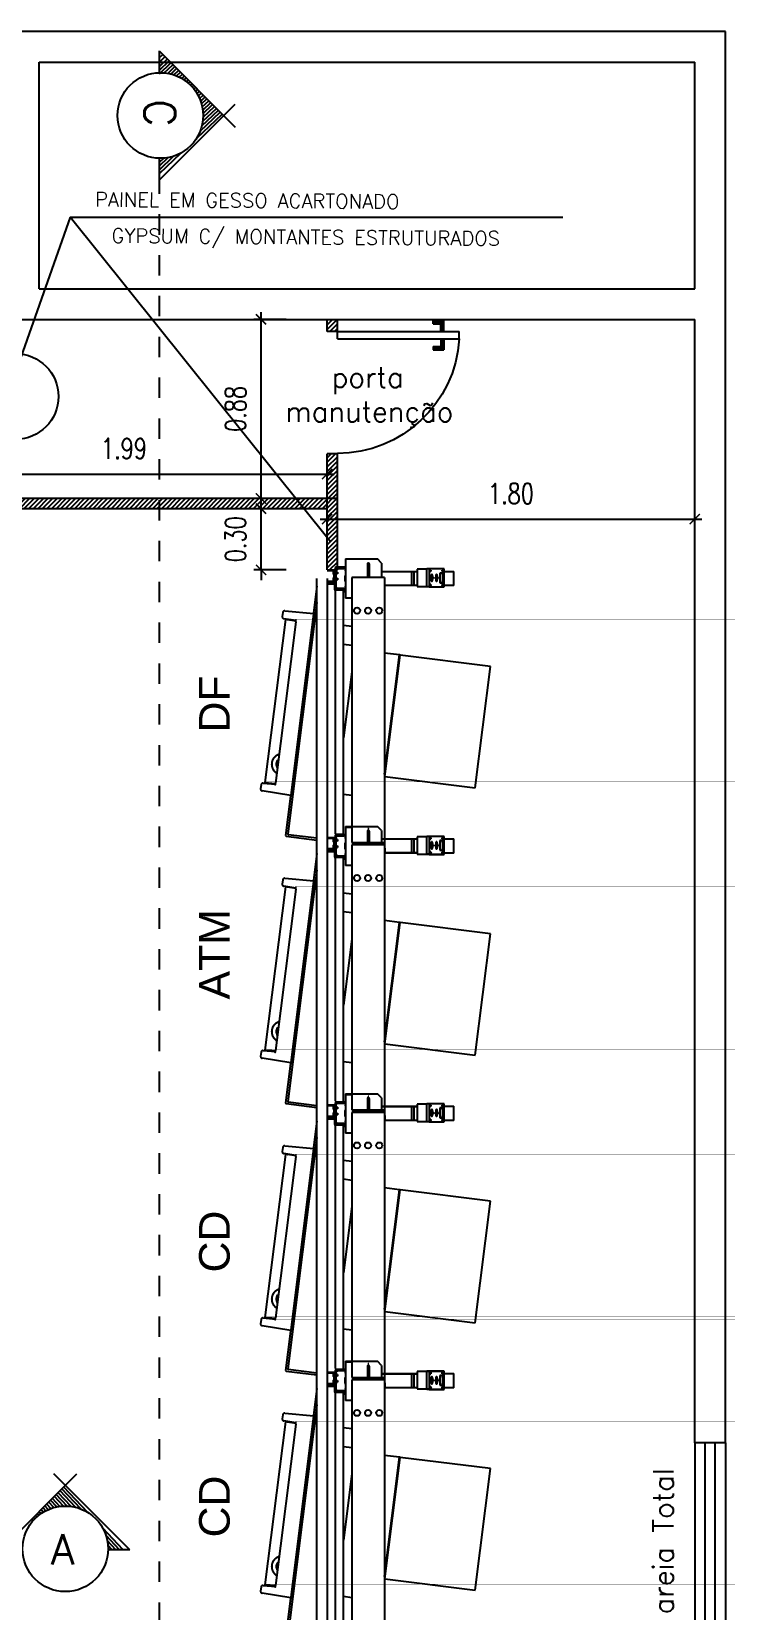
# Model space of a CAD drawing. Extents: x -36.1 to 57, y 1.4 to 46.9.
# Drawn here: x 3.97 to 7.37, y 7.94 to 15.68 of the extents above; entities that cross this region are included whole.
import ezdxf
from ezdxf.enums import TextEntityAlignment as Align

# ---------------------------------------------------------------- set-up
doc = ezdxf.new("R2010")
doc.units = 0
doc.header["$LTSCALE"] = 0.02
doc.header["$PDMODE"] = 2
doc.linetypes.add('DIVIDE', pattern=[1.25, 0.5, -0.25, 0, -0.25, 0, -0.25])
doc.layers.get('0').update_dxf_attribs({"linetype": 'CONTINUOUS'})
doc.layers.get('DEFPOINTS').update_dxf_attribs({"linetype": 'CONTINUOUS'})
for name, color, linetype in [('A-COTAS', 6, 'CONTINUOUS'), ('A-HACHU', 250, 'CONTINUOUS'), ('CARENAGEM', 1, 'CONTINUOUS'), ('CARIMBO-MG', 8, 'CONTINUOUS'), ('COTAS', 6, 'CONTINUOUS'), ('DIVBIOMBO', 3, 'CONTINUOUS'), ('DIVISORIA', 5, 'CONTINUOUS'), ('ESQUADRIAS', 1, 'CONTINUOUS'), ('ESQUADRIAS-F', 6, 'CONTINUOUS'), ('ESQUADRIAS-G', 1, 'CONTINUOUS'), ('PAREDES', 7, 'CONTINUOUS'), ('PISO', 6, 'CONTINUOUS'), ('T2', 1, 'CONTINUOUS'), ('VERME', 1, 'CONTINUOUS')]:
    doc.layers.add(name, color=color, linetype=linetype)
doc.styles.add('COTAS', font='romans.shx', dxfattribs={"width": 0.75})
doc.styles.add('PAVIM', font='swiss.ttf')
doc.styles.add('ROMANS', font='simplex.shx')
doc.dimstyles.new('COTAS_50', dxfattribs={"dimscale": 50, "dimtxt": 0.002, "dimasz": 0.001, "dimexe": 0.0007, "dimexo": 0.004, "dimgap": 0.0015, "dimtad": 1, "dimzin": 0, "dimdsep": 46, "dimtxsty": 'COTAS', "dimblk1": 'ARCHTICK', "dimblk2": 'ARCHTICK', "dimsah": 1, "dimcen": 0.003, "dimdle": 0.0007, "dimaunit": 1, "dimadec": 0, "dimazin": 0, "dimtfac": 1, "dimtdec": 0, "dimtix": 1, "dimtmove": 0, "dimatfit": 3, "dimldrblk": 'ARCHTICK', "dimfxl": 1, "dimtolj": 1, "dimtzin": 0, "dimarcsym": 0})

# ---------------------------------------------------------------- blocks, each defined once
blk = doc.blocks.new('A$C3C972CB8')
at = {"layer": 'CARENAGEM'}
for p, q in [((0.526, 1.1254), (0.4705, 0.6829)), ((1.1213, 1.0507), (0.526, 1.1254)), ((1.0658, 0.6082), (1.1213, 1.0507)), ((0.0606, 0.898), (0.0606, 0.9469)), ((0.1306, 0.9469), (0.0606, 0.9469)), ((0.1306, 0.9469), (0.1306, 0.898)), ((1.3707, 0.898), (1.3707, 0.9469)), ((1.4407, 0.9469), (1.3707, 0.9469)), ((1.4407, 0.9469), (1.4407, 0.898)), ((0.1367, 0.898), (0.0487, 0.898)), ((0.0487, 0.898), (0.0487, 0.8251)), ((0.0552, 0.8927), (0.0552, 0.8894)), ((0.0602, 0.8894), (0.0602, 0.8927)), ((0.0692, 0.8922), (0.0692, 0.8773)), ((0.1162, 0.8922), (0.0692, 0.8922)), ((0.0692, 0.8913), (0.1162, 0.8913)), ((0.0692, 0.8773), (0.1162, 0.8773)), ((0.1162, 0.8773), (0.1162, 0.8922)), ((0.1252, 0.8927), (0.1252, 0.8894)), ((0.1302, 0.8894), (0.1302, 0.8927)), ((0.1367, 0.8251), (0.1367, 0.898)), ((1.4476, 0.898), (1.3596, 0.898)), ((1.3596, 0.898), (1.3596, 0.8251)), ((1.3661, 0.8927), (1.3661, 0.8894)), ((1.3711, 0.8894), (1.3711, 0.8927)), ((1.3801, 0.8922), (1.3801, 0.8773)), ((1.4271, 0.8922), (1.3801, 0.8922)), ((1.3801, 0.8913), (1.4271, 0.8913)), ((1.3801, 0.8773), (1.4271, 0.8773)), ((1.4271, 0.8773), (1.4271, 0.8922)), ((1.4361, 0.8927), (1.4361, 0.8894)), ((1.4411, 0.8894), (1.4411, 0.8927)), ((1.4476, 0.8251), (1.4476, 0.898)), ((0.0487, 0.8251), (0.0487, 0.8134)), ((0.0487, 0.8251), (0.1367, 0.8251)), ((0.1367, 0.8134), (0.0487, 0.8134)), ((0.0506, 0.8134), (0.0506, 0.7663)), ((0.0552, 0.8338), (0.0552, 0.8304)), ((0.0602, 0.8304), (0.0602, 0.8338)), ((0.1084, 0.8391), (0.0769, 0.8391)), ((0.1252, 0.8338), (0.1252, 0.8304)), ((0.1302, 0.8304), (0.1302, 0.8338)), ((0.1356, 0.7663), (0.1356, 0.8134)), ((0.1367, 0.8251), (0.1367, 0.8134)), ((1.3596, 0.8251), (1.3596, 0.8134)), ((1.3596, 0.8251), (1.4476, 0.8251)), ((1.3966, 0.8134), (1.3596, 0.8134)), ((1.3607, 0.8134), (1.3607, 0.7663)), ((1.3661, 0.8338), (1.3661, 0.8304)), ((1.3711, 0.8304), (1.3711, 0.8338)), ((1.4193, 0.8392), (1.3878, 0.8392)), ((1.4361, 0.8338), (1.4361, 0.8304)), ((1.4411, 0.8304), (1.4411, 0.8338)), ((1.4457, 0.7663), (1.4457, 0.8134)), ((1.4476, 0.8251), (1.4476, 0.8134)), ((0.0506, 0.7663), (0.1356, 0.7663)), ((0.0606, 0.5916), (0.0606, 0.7663)), ((0.0628, 0.7663), (0.0628, 0.5916)), ((0.0628, 0.7509), (0.1283, 0.7509)), ((0.1283, 0.74), (0.0628, 0.74)), ((0.1283, 0.6066), (0.1283, 0.7663)), ((0.1306, 0.7663), (0.1306, 0.6066)), ((1.3607, 0.7663), (1.4457, 0.7663)), ((1.3707, 0.6066), (1.3707, 0.7663)), ((1.3729, 0.7663), (1.3729, 0.6066)), ((1.3729, 0.7509), (1.4384, 0.7509)), ((1.4384, 0.74), (1.3729, 0.74)), ((1.4384, 0.6086), (1.4384, 0.7663)), ((1.4407, 0.7663), (1.4407, 0.6086)), ((0.4701, 0.6799), (0.4609, 0.6066)), ((0.4705, 0.6829), (0.4701, 0.6799)), ((1.0546, 0.6066), (0.4701, 0.6799)), ((1.0658, 0.6082), (0.4705, 0.6829)), ((0.02, 0.5916), (0, 0.5716)), ((0, 0.4159), (0, 0.5716)), ((0.02, 0.5916), (0.0899, 0.5916)), ((0.0899, 0.6066), (1.389, 0.6066)), ((0.0899, 0.6066), (0.0899, 0.4466)), ((0.0908, 0.6057), (0.0908, 0.4475)), ((1.0656, 0.6066), (1.0658, 0.6082)), ((1.389, 0.6066), (1.4407, 0.6086)), ((1.389, 0.4475), (1.389, 0.6066)), ((0.0899, 0.5327), (0.025, 0.5327)), ((0.025, 0.5227), (0.0899, 0.5227)), ((0.0606, 0.5227), (0.0606, 0.5327)), ((0.0628, 0.5327), (0.0628, 0.5227)), ((0, 0.4159), (0.192, 0.4159)), ((0.0406, 0.4159), (0.0451, 0.4159)), ((0.0406, 0.4159), (0.0406, 0.4159)), ((0.0406, 0.4114), (0.0406, 0.3704)), ((0.0428, 0.3704), (0.0428, 0.4114)), ((0.0458, 0.4081), (0.0436, 0.4081)), ((0.0436, 0.4081), (0.0436, 0.3726)), ((0.0586, 0.4159), (0.0451, 0.4159)), ((0.0451, 0.4136), (0.0586, 0.4136)), ((0.0458, 0.3726), (0.0458, 0.4081)), ((0.0463, 0.4136), (0.0463, 0.3764)), ((0.0586, 0.4136), (0.0586, 0.4159)), ((0.0586, 0.4159), (0.1326, 0.4159)), ((0.0831, 0.4124), (0.1081, 0.4124)), ((0.0908, 0.4475), (1.389, 0.4475)), ((0.1326, 0.4159), (0.1326, 0.4136)), ((0.1461, 0.4159), (0.1326, 0.4159)), ((0.1326, 0.4136), (0.1461, 0.4136)), ((0.1448, 0.3764), (0.1448, 0.4136)), ((0.1476, 0.4081), (0.1453, 0.4081)), ((0.1453, 0.4081), (0.1453, 0.3726)), ((0.1461, 0.4159), (0.1506, 0.4159)), ((0.1476, 0.3726), (0.1476, 0.4081)), ((0.1483, 0.4114), (0.1483, 0.3704)), ((0.1506, 0.4159), (0.1506, 0.4159)), ((0.1506, 0.3704), (0.1506, 0.4114)), ((0.1566, 0.4114), (0.1506, 0.4114)), ((0.1556, 0.4059), (0.1511, 0.4059)), ((0.1511, 0.3704), (0.1511, 0.4059)), ((1.3457, 0.4059), (0.1556, 0.4059)), ((0.1566, 0.4114), (0.1606, 0.4114)), ((0.1606, 0.4114), (0.1606, 0.4059)), ((0.192, 0.4466), (0.192, 0.4159)), ((0.3247, 0.4059), (0.3298, 0.4466)), ((0.4237, 0.4466), (0.4186, 0.4059)), ((0.552, 0.4466), (0.8764, 0.4059)), ((1.1513, 0.4059), (1.1564, 0.4466)), ((1.3132, 0.4159), (1.3132, 0.4466)), ((1.3132, 0.4159), (1.3552, 0.4159)), ((1.3502, 0.4059), (1.3457, 0.4059)), ((1.3502, 0.4059), (1.3502, 0.3704)), ((1.3507, 0.4114), (1.3507, 0.3704)), ((1.3529, 0.3704), (1.3529, 0.4114)), ((1.3559, 0.4081), (1.3537, 0.4081)), ((1.3537, 0.4081), (1.3537, 0.3726)), ((1.3687, 0.4159), (1.3552, 0.4159)), ((1.3552, 0.4136), (1.3687, 0.4136)), ((1.3559, 0.3726), (1.3559, 0.4081)), ((1.3564, 0.4136), (1.3564, 0.3764)), ((1.3687, 0.4136), (1.3687, 0.4159)), ((0.1461, 0.3681), (0.0451, 0.3681)), ((0.0451, 0.3659), (0.1461, 0.3659)), ((0.0463, 0.3764), (0.0523, 0.3704)), ((0.0646, 0.3704), (0.0481, 0.3704)), ((0.0536, 0.3259), (0.0536, 0.3659)), ((0.1086, 0.3609), (0.0586, 0.3609)), ((0.0586, 0.3609), (0.0586, 0.3259)), ((0.0606, 0.3609), (0.0606, 0.3589)), ((0.0766, 0.3589), (0.0606, 0.3589)), ((0.0726, 0.3759), (0.0646, 0.3759)), ((0.0646, 0.3759), (0.0726, 0.3759)), ((0.0646, 0.3759), (0.0646, 0.3681)), ((0.0646, 0.3759), (0.0646, 0.3759)), ((0.0726, 0.3759), (0.0726, 0.3681)), ((0.0726, 0.3759), (0.0726, 0.3759)), ((0.0946, 0.3704), (0.0726, 0.3704)), ((0.0766, 0.3609), (0.0766, 0.3589)), ((0.0906, 0.3589), (0.0906, 0.3609)), ((0.0906, 0.3589), (0.1066, 0.3589)), ((0.1026, 0.3759), (0.0946, 0.3759)), ((0.0946, 0.3759), (0.1026, 0.3759)), ((0.0946, 0.3759), (0.0946, 0.3759)), ((0.0946, 0.3681), (0.0946, 0.3759)), ((0.0956, 0.3259), (1.4057, 0.3259)), ((0.1026, 0.3759), (0.1026, 0.3759)), ((0.1026, 0.3681), (0.1026, 0.3759)), ((0.1431, 0.3704), (0.1026, 0.3704)), ((0.1066, 0.3589), (0.1066, 0.3609)), ((0.1086, 0.3259), (0.1086, 0.3609)), ((0.1136, 0.3659), (0.1136, 0.3259)), ((0.1192, 0.3634), (0.1177, 0.3634)), ((0.1177, 0.3634), (0.1177, 0.3259)), ((0.1506, 0.3634), (0.1192, 0.3634)), ((0.1192, 0.3259), (0.1192, 0.3634)), ((0.1224, 0.3629), (0.1551, 0.3629)), ((0.1224, 0.3259), (0.1224, 0.3629)), ((0.1388, 0.3704), (0.1448, 0.3764)), ((0.1506, 0.3629), (0.1506, 0.3704)), ((0.1551, 0.3659), (1.3462, 0.3659)), ((0.1551, 0.3659), (0.1551, 0.3641)), ((0.1551, 0.3629), (0.1551, 0.3641)), ((1.4057, 0.2759), (0.0956, 0.2759)), ((0.1331, 0.2759), (0.2632, 0.2596)), ((0.2135, 0.2759), (1.3471, 0.1337)), ((0.2543, 0.1181), (0.267, 0.26)), ((0.2674, 0.2691), (0.2665, 0.2622)), ((0.2665, 0.2622), (0.2674, 0.2691)), ((0.2691, 0.2588), (1.1562, 0.1476)), ((1.3491, 0.1352), (1.3668, 0.2759)), ((1.358, 0.1253), (1.3768, 0.2759)), ((0.302, 0.1729), (0.2924, 0.1133)), ((0.3044, 0.1728), (0.2962, 0.1218)), ((0.3073, 0.1725), (1.0978, 0.0733)), ((1.1595, 0.1502), (1.1604, 0.1571)), ((1.1604, 0.1571), (1.1595, 0.1502)), ((0.2621, 0.1083), (0.2824, 0.1058)), ((0.2967, 0.1212), (1.0955, 0.021)), ((1.1585, 0.1482), (1.1358, 0.0075)), ((1.1621, 0.1468), (1.3546, 0.1227)), ((1.1007, 0.0729), (1.096, 0.0215)), ((1.0976, 0.0123), (1.1031, 0.0724)), ((1.1055, 0.0025), (1.1258, 0))]:
    blk.add_line(p, q, dxfattribs=at)
for centre in [(0.2529, 0.5806), (0.2529, 0.5266), (0.2529, 0.4726)]:
    blk.add_circle(centre, 0.015, dxfattribs=at)
for centre, radius, start, end in [((0.025, 0.5277), 0.005, 90, 270), ((1.3159, 0.5295), 0.0055, 315.57739, 0), ((0.0451, 0.4114), 0.0045, 90, 180), ((0.0451, 0.4114), 0.00225, 90, 180), ((0.0831, 0.4174), 0.005, 197.4576, 270), ((0.1081, 0.4174), 0.005, 270, 342.5424), ((0.1461, 0.4114), 0.0045, 0, 90), ((0.1461, 0.4114), 0.00225, 0, 90), ((1.3552, 0.4114), 0.0045, 90, 180), ((1.3552, 0.4114), 0.00225, 90, 180), ((0.0451, 0.3704), 0.0045, 180, 270), ((0.0451, 0.3704), 0.00225, 180, 270), ((0.0481, 0.3726), 0.0045, 180, 270), ((0.0481, 0.3726), 0.00225, 180, 270), ((0.0686, 0.3649), 0.01, 216.8699, 323.1301), ((0.0986, 0.3649), 0.01, 216.8699, 323.1301), ((0.1431, 0.3726), 0.0045, 270, 360), ((0.1431, 0.3726), 0.00225, 270, 360), ((0.1461, 0.3704), 0.00225, 270, 0), ((0.1461, 0.3704), 0.0045, 270, 0), ((0.1556, 0.3704), 0.0045, 180, 270), ((0.2635, 0.2625), 0.003, 262.85046, 352.85046), ((0.2695, 0.2618), 0.003, 172.85046, 262.85046), ((1.1565, 0.1505), 0.003, 262.85046, 352.85046), ((1.1625, 0.1498), 0.003, 172.85046, 262.85046), ((1.3473, 0.1355), 0.0018, 262.85046, 352.85046), ((1.355, 0.1256), 0.003, 262.85046, 352.85046)]:
    blk.add_arc(centre, radius, start, end, dxfattribs=at)
at = {"layer": 'CARENAGEM', "extrusion": (7.88861e-31, -1.97383e-45, -1)}
for centre, major_axis in [((0.0577, 0.8927), (0.0025, 0)), ((0.0577, 0.8919), (0.0025, 0)), ((0.0577, 0.8894), (-0.0025, 0)), ((0.1277, 0.8927), (0.0025, 0)), ((0.1277, 0.8919), (0.0025, 0)), ((0.1277, 0.8894), (-0.0025, 0)), ((0.0577, 0.8338), (0.0025, 0)), ((0.0577, 0.8329), (0.0025, 0)), ((0.0577, 0.8304), (-0.0025, 0)), ((0.1277, 0.8338), (0.0025, 0)), ((0.1277, 0.8329), (0.0025, 0)), ((0.1277, 0.8304), (-0.0025, 0))]:
    blk.add_ellipse(centre, major_axis=major_axis, ratio=0.224951, start_param=3.141593, end_param=6.283185, dxfattribs=at)
at = {"layer": 'CARENAGEM', "extrusion": (1.18329e-30, -5.69381e-44, -1)}
for centre in [(0.0581, 0.8902), (0.1281, 0.8902), (1.3682, 0.8902), (1.4382, 0.8902), (0.0581, 0.8312), (0.1281, 0.8312), (1.3682, 0.8313), (1.4382, 0.8313)]:
    blk.add_ellipse(centre, major_axis=(0.00165, 0), ratio=0.224951, start_param=3.141593, end_param=9.424778, dxfattribs=at)
at = {"layer": 'CARENAGEM', "extrusion": (1.18329e-30, -5.69217e-44, -1)}
for centre, start_param, end_param in [((0.0736, 0.8672), 4.352704, 5.304046), ((0.0736, 0.8672), 0.229969, 0.820844), ((0.1126, 0.8672), 2.334587, 2.90467), ((0.1126, 0.8672), 4.120732, 5.004509), ((1.3837, 0.8672), 4.420269, 5.304046), ((1.3837, 0.8672), 0.236922, 0.807005), ((1.4227, 0.8672), 2.320749, 2.911624), ((1.4227, 0.8672), 4.120732, 5.072074)]:
    blk.add_ellipse(centre, major_axis=(0.0125, 0), ratio=0.97437, start_param=start_param, end_param=end_param, dxfattribs=at)
at = {"layer": 'CARENAGEM', "extrusion": (3.9443e-31, -9.86913e-46, -1)}
for centre, start_param, end_param in [((0.0927, 0.8616), 3.141593, 9.424778), ((0.0927, 0.8607), 3.250092, 4.712389), ((0.0927, 0.8607), 4.712389, 6.174686), ((0.0927, 0.8381), 3.141593, 9.424778), ((0.0927, 0.8372), 3.250092, 4.712389), ((0.0927, 0.8372), 4.712389, 6.174686)]:
    blk.add_ellipse(centre, major_axis=(0.018, 0), ratio=0.224951, start_param=start_param, end_param=end_param, dxfattribs=at)
at = {"layer": 'CARENAGEM', "extrusion": (1.18329e-30, -2.96074e-45, -1)}
for centre in [(0.0927, 0.894), (0.0927, 0.8755), (0.0927, 0.8684), (0.0927, 0.8548), (0.0927, 0.8449), (0.0927, 0.8312)]:
    blk.add_ellipse(centre, major_axis=(0.002, 0), ratio=0.224951, start_param=3.141593, end_param=9.424778, dxfattribs=at)
at = {"layer": 'CARENAGEM', "extrusion": (7.88861e-31, -2.01762e-45, -1)}
for centre, major_axis in [((1.3686, 0.8927), (0.0025, 0)), ((1.3686, 0.8919), (0.0025, 0)), ((1.3686, 0.8894), (-0.0025, 0)), ((1.4386, 0.8927), (0.0025, 0)), ((1.4386, 0.8919), (0.0025, 0)), ((1.4386, 0.8894), (-0.0025, 0)), ((1.3686, 0.8338), (0.0025, 0)), ((1.3686, 0.8329), (0.0025, 0)), ((1.3686, 0.8304), (-0.0025, 0)), ((1.4386, 0.8338), (0.0025, 0)), ((1.4386, 0.8329), (0.0025, 0)), ((1.4386, 0.8304), (-0.0025, 0))]:
    blk.add_ellipse(centre, major_axis=major_axis, ratio=0.224951, start_param=3.141593, end_param=6.283185, dxfattribs=at)
at = {"layer": 'CARENAGEM', "extrusion": (7.88861e-31, -2.00667e-45, -1)}
for centre, start_param, end_param in [((1.4036, 0.8616), 3.141593, 9.424778), ((1.4036, 0.8607), 3.250092, 4.712389), ((1.4036, 0.8607), 4.712389, 6.174686), ((1.4036, 0.8381), 3.141593, 9.424778), ((1.4036, 0.8372), 3.250092, 4.712389), ((1.4036, 0.8372), 4.712389, 6.174686)]:
    blk.add_ellipse(centre, major_axis=(0.018, 0), ratio=0.224951, start_param=start_param, end_param=end_param, dxfattribs=at)
at = {"layer": 'CARENAGEM', "extrusion": (1.18329e-30, -3.01e-45, -1)}
for centre in [(1.4036, 0.894), (1.4036, 0.8755), (1.4036, 0.8684), (1.4036, 0.8548), (1.4036, 0.8449), (1.4036, 0.8313)]:
    blk.add_ellipse(centre, major_axis=(0.002, 0), ratio=0.224951, start_param=3.141593, end_param=9.424778, dxfattribs=at)
at = {"layer": 'CARENAGEM'}
for centre, start_param, end_param in [((1.0056, 0.1042), 0.752586, 2.389007), ((1.0058, 0.1062), 0.860792, 2.280801)]:
    blk.add_ellipse(centre, major_axis=(-0.0278, 0.0035), ratio=0.999391, start_param=start_param, end_param=end_param, dxfattribs=at)
for points, degree, knots in [([(0.3073, 0.1725), (0.3071, 0.1725), (0.3069, 0.1725), (0.3067, 0.1726), (0.3065, 0.1726), (0.3063, 0.1726), (0.3061, 0.1726), (0.3059, 0.1726), (0.3057, 0.1727), (0.3054, 0.1727), (0.3052, 0.1727), (0.305, 0.1727), (0.3048, 0.1727), (0.3046, 0.1728), (0.3044, 0.1728), (0.3042, 0.1728), (0.304, 0.1728), (0.3038, 0.1728), (0.3036, 0.1728), (0.3034, 0.1728), (0.3032, 0.1729), (0.303, 0.1729), (0.3028, 0.1729), (0.3026, 0.1729), (0.3024, 0.1729), (0.3022, 0.1729), (0.302, 0.1729), (0.3018, 0.1729), (0.3017, 0.1729), (0.3015, 0.1729), (0.3013, 0.1729), (0.3011, 0.1729), (0.301, 0.1729), (0.3008, 0.1729), (0.3006, 0.1729), (0.3005, 0.1729), (0.3003, 0.1729), (0.3002, 0.1729), (0.3, 0.1729), (0.2999, 0.1729), (0.2997, 0.1729), (0.2996, 0.1729), (0.2995, 0.1729), (0.2993, 0.1729), (0.2992, 0.1729), (0.2991, 0.1728), (0.299, 0.1728), (0.2989, 0.1728), (0.2988, 0.1728), (0.2987, 0.1728), (0.2986, 0.1728), (0.2985, 0.1728), (0.2984, 0.1728), (0.2984, 0.1728), (0.2983, 0.1728), (0.2982, 0.1728), (0.2982, 0.1727), (0.2981, 0.1727), (0.2981, 0.1727), (0.2981, 0.1727), (0.298, 0.1727), (0.298, 0.1727), (0.298, 0.1727), (0.298, 0.1727), (0.298, 0.1727), (0.298, 0.1727)], 1, [0, 0, 0.200219, 0.400438, 0.600656, 0.800875, 1.001094, 1.217587, 1.434081, 1.650574, 1.867067, 2.08356, 2.300054, 2.516547, 2.73304, 2.949533, 3.166027, 3.38252, 3.599013, 3.815506, 4.032, 4.243984, 4.455968, 4.667952, 4.879936, 5.091921, 5.303905, 5.515889, 5.727873, 5.939857, 6.151842, 6.363826, 6.57581, 6.787794, 6.999778, 7.211763, 7.423747, 7.634351, 7.844955, 8.05556, 8.266164, 8.476768, 8.687372, 8.897977, 9.108581, 9.319185, 9.52979, 9.740394, 9.950998, 10.161602, 10.372207, 10.582811, 10.763907, 10.945002, 11.126098, 11.307193, 11.488289, 11.669385, 11.85048, 12.015872, 12.181264, 12.346656, 12.512048, 12.677439, 12.842831, 12.982571, 13.034543, 13.034543]), ([(0.2543, 0.1181), (0.2543, 0.1181), (0.2543, 0.1181), (0.2542, 0.117), (0.2543, 0.1159), (0.2549, 0.1137), (0.2554, 0.1126), (0.2569, 0.1108), (0.2578, 0.11), (0.2598, 0.1089), (0.2609, 0.1085), (0.2621, 0.1083)], 3, [-0.027135, -0.027135, -0.027135, -0.027135, 0, 0, 3.29064, 3.29064, 6.80644, 6.80644, 10.322241, 10.322241, 13.838041, 13.838041, 13.838041, 13.838041]), ([(0.2824, 0.1058), (0.2836, 0.1056), (0.2847, 0.1057), (0.287, 0.1063), (0.2881, 0.1069), (0.2899, 0.1083), (0.2907, 0.1092), (0.2918, 0.1111), (0.2922, 0.1122), (0.2924, 0.1133), (0.2924, 0.1133), (0.2924, 0.1133)], 3, [0, 0, 0, 0, 3.5158, 3.5158, 7.031601, 7.031601, 10.547401, 10.547401, 13.819644, 13.819644, 13.865025, 13.865025, 13.865025, 13.865025]), ([(0.2977, 0.1309), (0.2975, 0.1309), (0.2973, 0.1309), (0.297, 0.1309), (0.2968, 0.1309), (0.2966, 0.1309), (0.2964, 0.131), (0.2962, 0.131), (0.2959, 0.131), (0.2957, 0.131), (0.2955, 0.131), (0.2953, 0.1311), (0.2953, 0.1311)], 1, [2.902778, 2.902778, 3.094495, 3.327121, 3.559747, 3.792373, 4.024998, 4.26496, 4.504921, 4.744882, 4.984843, 5.224804, 5.464765, 5.490344, 5.490344]), ([(0.2967, 0.1212), (0.2966, 0.1212), (0.2966, 0.1213), (0.2965, 0.1213), (0.2965, 0.1213), (0.2965, 0.1213), (0.2964, 0.1213), (0.2964, 0.1214), (0.2964, 0.1214), (0.2963, 0.1214), (0.2963, 0.1214), (0.2963, 0.1215), (0.2963, 0.1215), (0.2962, 0.1215), (0.2962, 0.1216), (0.2962, 0.1216), (0.2962, 0.1217), (0.2962, 0.1217), (0.2962, 0.1217), (0.2962, 0.1217), (0.2962, 0.1218), (0.2962, 0.1218), (0.2962, 0.1218), (0.2962, 0.1218), (0.2962, 0.1218), (0.2962, 0.1218), (0.2962, 0.1218), (0.2962, 0.1218)], 1, [0, 0, 0.0419879, 0.0839759, 0.1259638, 0.1668939, 0.2078241, 0.2487542, 0.2896843, 0.3303095, 0.3709346, 0.4115598, 0.4521849, 0.4928044, 0.5334239, 0.5740434, 0.614663, 0.6540309, 0.6933989, 0.7210082, 0.734611, 0.7482139, 0.7608778, 0.7735418, 0.7905417, 0.8075415, 0.8245414, 0.8466684, 0.8687953, 0.8687953]), ([(0.9574, 0.0909), (0.9575, 0.0905), (0.9577, 0.0898), (0.9579, 0.089), (0.9582, 0.0883), (0.9584, 0.0875), (0.9587, 0.0867), (0.959, 0.086), (0.9593, 0.0853), (0.9596, 0.0845), (0.9599, 0.0838), (0.9602, 0.0831), (0.9606, 0.0823), (0.9609, 0.0816), (0.9613, 0.0809), (0.9617, 0.0802), (0.9621, 0.0795), (0.9625, 0.0788), (0.9629, 0.0781), (0.9633, 0.0774), (0.9637, 0.0768), (0.9642, 0.0761), (0.9646, 0.0754), (0.9651, 0.0748), (0.9656, 0.0742), (0.9661, 0.0735), (0.9666, 0.0729), (0.9671, 0.0723), (0.9676, 0.0717), (0.9681, 0.0711), (0.9686, 0.0705), (0.9692, 0.0699), (0.9697, 0.0693), (0.9703, 0.0687), (0.9709, 0.0682), (0.9714, 0.0676), (0.972, 0.0671), (0.9726, 0.0665), (0.9732, 0.066), (0.9738, 0.0655), (0.9745, 0.065), (0.9751, 0.0645), (0.9757, 0.064), (0.9764, 0.0636), (0.977, 0.0631), (0.9777, 0.0626), (0.9784, 0.0622), (0.979, 0.0618), (0.9797, 0.0614), (0.9804, 0.0609), (0.9811, 0.0605), (0.9818, 0.0602), (0.9825, 0.0598), (0.9832, 0.0594), (0.9839, 0.0591), (0.9847, 0.0587), (0.9854, 0.0584), (0.9861, 0.0581), (0.9869, 0.0578), (0.9876, 0.0575), (0.9884, 0.0572), (0.9891, 0.0569), (0.9899, 0.0567), (0.9906, 0.0564), (0.9914, 0.0562), (0.9922, 0.056), (0.9929, 0.0558), (0.9937, 0.0556), (0.9945, 0.0554), (0.9953, 0.0552), (0.9961, 0.0551), (0.9968, 0.0549), (0.9976, 0.0548), (0.9984, 0.0547), (0.9992, 0.0546), (1, 0.0545), (1.0008, 0.0544), (1.0016, 0.0543), (1.0024, 0.0542), (1.0032, 0.0542), (1.004, 0.0542), (1.0048, 0.0542), (1.0056, 0.0541), (1.0064, 0.0542), (1.0072, 0.0542), (1.008, 0.0542), (1.0088, 0.0543), (1.0096, 0.0543), (1.0104, 0.0544), (1.0112, 0.0545), (1.012, 0.0546), (1.0128, 0.0547), (1.0136, 0.0548), (1.0144, 0.0549), (1.0151, 0.0551), (1.0159, 0.0552), (1.0167, 0.0554), (1.0175, 0.0556), (1.0183, 0.0558), (1.019, 0.056), (1.0198, 0.0562), (1.0206, 0.0564), (1.0213, 0.0567), (1.0221, 0.0569), (1.0228, 0.0572), (1.0236, 0.0575), (1.0243, 0.0578), (1.0251, 0.0581), (1.0258, 0.0584), (1.0265, 0.0587), (1.0273, 0.0591), (1.028, 0.0594), (1.0287, 0.0598), (1.0294, 0.0602), (1.0301, 0.0606), (1.0308, 0.061), (1.0315, 0.0614), (1.0322, 0.0618), (1.0328, 0.0622), (1.0335, 0.0627), (1.0342, 0.0631), (1.0348, 0.0636), (1.0355, 0.064), (1.0361, 0.0645), (1.0367, 0.065), (1.0373, 0.0655), (1.038, 0.066), (1.0386, 0.0666), (1.0392, 0.0671), (1.0398, 0.0676), (1.0403, 0.0682), (1.0409, 0.0687), (1.0415, 0.0693), (1.042, 0.0699), (1.0426, 0.0705), (1.0431, 0.0711), (1.0436, 0.0717), (1.0441, 0.0723), (1.0446, 0.0729), (1.0451, 0.0735), (1.0456, 0.0742), (1.0461, 0.0748), (1.0466, 0.0755), (1.047, 0.0761), (1.0474, 0.0768), (1.0479, 0.0775), (1.0483, 0.0782), (1.0487, 0.0788), (1.0491, 0.0794)], 1, [3.527144, 3.527144, 3.535478, 3.551478, 3.567478, 3.583478, 3.599477, 3.615477, 3.631477, 3.647476, 3.663476, 3.679476, 3.695475, 3.711475, 3.727475, 3.743474, 3.759474, 3.775474, 3.791474, 3.807474, 3.823473, 3.839473, 3.855473, 3.871473, 3.887473, 3.903473, 3.919473, 3.935473, 3.951473, 3.967472, 3.983472, 3.999472, 4.015472, 4.031472, 4.047472, 4.063472, 4.079472, 4.095472, 4.111472, 4.127472, 4.143472, 4.159472, 4.175472, 4.191472, 4.207473, 4.223473, 4.239473, 4.255473, 4.271473, 4.287473, 4.303473, 4.319473, 4.335474, 4.351474, 4.367474, 4.383474, 4.399474, 4.415474, 4.431475, 4.447475, 4.463475, 4.479476, 4.495476, 4.511476, 4.527476, 4.543477, 4.559477, 4.575477, 4.591478, 4.607478, 4.623478, 4.639479, 4.655479, 4.671479, 4.68748, 4.70348, 4.71948, 4.735481, 4.751481, 4.767481, 4.783482, 4.799482, 4.815483, 4.831483, 4.847483, 4.863484, 4.879484, 4.895485, 4.911485, 4.927485, 4.943486, 4.959486, 4.975486, 4.991487, 5.007487, 5.023488, 5.039488, 5.055488, 5.071489, 5.087489, 5.103489, 5.11949, 5.13549, 5.15149, 5.16749, 5.183491, 5.199491, 5.215491, 5.231492, 5.247492, 5.263492, 5.279493, 5.295493, 5.311493, 5.327493, 5.343494, 5.359494, 5.375494, 5.391494, 5.407494, 5.423495, 5.439495, 5.455495, 5.471495, 5.487495, 5.503495, 5.519495, 5.535495, 5.551495, 5.567495, 5.583495, 5.599496, 5.615496, 5.631496, 5.647496, 5.663496, 5.679496, 5.695496, 5.711496, 5.727496, 5.743496, 5.759495, 5.775495, 5.791495, 5.807495, 5.823495, 5.839495, 5.855495, 5.871494, 5.885424, 5.885424]), ([(1.096, 0.0215), (1.096, 0.0215), (1.096, 0.0214), (1.096, 0.0214), (1.096, 0.0214), (1.096, 0.0214), (1.096, 0.0214), (1.096, 0.0214), (1.096, 0.0214), (1.096, 0.0214), (1.096, 0.0213), (1.096, 0.0213), (1.096, 0.0213), (1.0959, 0.0212), (1.0959, 0.0212), (1.0959, 0.0212), (1.0959, 0.0211), (1.0958, 0.0211), (1.0958, 0.0211), (1.0958, 0.0211), (1.0957, 0.0211), (1.0957, 0.021), (1.0956, 0.021), (1.0956, 0.021), (1.0956, 0.021), (1.0955, 0.021), (1.0955, 0.021)], 1, [0, 0, 0.0626187, 0.09388, 0.1065253, 0.1191706, 0.1318049, 0.1444393, 0.1613001, 0.1781609, 0.1950217, 0.2249463, 0.2548709, 0.2977034, 0.340536, 0.3833685, 0.4231744, 0.4629803, 0.5027861, 0.542592, 0.5832112, 0.6238303, 0.6644495, 0.7050686, 0.7460327, 0.7869968, 0.8279608, 0.8689249, 0.8689249]), ([(1.0993, 0.0302), (1.0992, 0.0302), (1.099, 0.0302), (1.0988, 0.0303), (1.0986, 0.0303), (1.0984, 0.0304), (1.0982, 0.0304), (1.098, 0.0304), (1.0978, 0.0305), (1.0975, 0.0305), (1.0973, 0.0305), (1.0971, 0.0306), (1.0969, 0.0306), (1.0969, 0.0306)], 1, [21.441958, 21.441958, 21.467705, 21.698529, 21.929352, 22.160176, 22.391, 22.621824, 22.852647, 23.083471, 23.314295, 23.545119, 23.775943, 24.006766, 24.026551, 24.026551]), ([(1.0976, 0.0123), (1.0976, 0.0123), (1.0976, 0.0123), (1.0975, 0.0112), (1.0977, 0.0101), (1.0983, 0.0079), (1.0988, 0.0068), (1.1003, 0.005), (1.1012, 0.0042), (1.1032, 0.0031), (1.1043, 0.0027), (1.1055, 0.0025)], 3, [-0.045381, -0.045381, -0.045381, -0.045381, 0, 0, 3.272243, 3.272243, 6.788044, 6.788044, 10.303844, 10.303844, 13.819644, 13.819644, 13.819644, 13.819644]), ([(1.1069, 0.0712), (1.1069, 0.0712), (1.1069, 0.0712), (1.1069, 0.0713), (1.1069, 0.0713), (1.1069, 0.0713), (1.1068, 0.0713), (1.1068, 0.0713), (1.1068, 0.0713), (1.1068, 0.0713), (1.1067, 0.0713), (1.1067, 0.0713), (1.1067, 0.0714), (1.1066, 0.0714), (1.1066, 0.0714), (1.1065, 0.0714), (1.1065, 0.0714), (1.1064, 0.0715), (1.1063, 0.0715), (1.1063, 0.0715), (1.1062, 0.0715), (1.1061, 0.0716), (1.106, 0.0716), (1.1059, 0.0716), (1.1058, 0.0717), (1.1058, 0.0717), (1.1057, 0.0717), (1.1056, 0.0717), (1.1054, 0.0718), (1.1053, 0.0718), (1.1052, 0.0719), (1.1051, 0.0719), (1.1049, 0.0719), (1.1048, 0.072), (1.1047, 0.072), (1.1045, 0.072), (1.1044, 0.0721), (1.1043, 0.0721), (1.1041, 0.0722), (1.1039, 0.0722), (1.1038, 0.0722), (1.1036, 0.0723), (1.1034, 0.0723), (1.1032, 0.0724), (1.1031, 0.0724), (1.1029, 0.0725), (1.1027, 0.0725), (1.1025, 0.0725), (1.1023, 0.0726), (1.1021, 0.0726), (1.1019, 0.0727), (1.1017, 0.0727), (1.1015, 0.0727), (1.1013, 0.0728), (1.1011, 0.0728), (1.1009, 0.0729), (1.1007, 0.0729), (1.1005, 0.0729), (1.1003, 0.073), (1.1001, 0.073), (1.0999, 0.073), (1.0997, 0.0731), (1.0995, 0.0731), (1.0993, 0.0731), (1.0991, 0.0732), (1.0989, 0.0732), (1.0986, 0.0732), (1.0984, 0.0732), (1.0982, 0.0733), (1.098, 0.0733), (1.0978, 0.0733)], 1, [11.287326, 11.287326, 11.347666, 11.479103, 11.610541, 11.741979, 11.873417, 12.019793, 12.16617, 12.312547, 12.458923, 12.6053, 12.751676, 12.898053, 13.044429, 13.190806, 13.337183, 13.503495, 13.669808, 13.836121, 14.002433, 14.168746, 14.335059, 14.501372, 14.667684, 14.833997, 15.00031, 15.166623, 15.360061, 15.553499, 15.746938, 15.940376, 16.133814, 16.327253, 16.520691, 16.714129, 16.907568, 17.101006, 17.294444, 17.487883, 17.704962, 17.922041, 18.13912, 18.356199, 18.573278, 18.790357, 19.007436, 19.224515, 19.441594, 19.658673, 19.875752, 20.092831, 20.30991, 20.52293, 20.73595, 20.94897, 21.161989, 21.375009, 21.588029, 21.801049, 22.014069, 22.227089, 22.440109, 22.653129, 22.866148, 23.079168, 23.292188, 23.505208, 23.712646, 23.920084, 24.127522, 24.33496, 24.33496]), ([(1.1258, 0), (1.1269, -0.0001), (1.1281, -0.0001), (1.1304, 0.0005), (1.1314, 0.0011), (1.1333, 0.0025), (1.1341, 0.0034), (1.1352, 0.0053), (1.1356, 0.0064), (1.1358, 0.0075), (1.1358, 0.0075), (1.1358, 0.0075)], 3, [0, 0, 0, 0, 3.5158, 3.5158, 7.031601, 7.031601, 10.547401, 10.547401, 13.838041, 13.838041, 13.865175, 13.865175, 13.865175, 13.865175])]:
    blk.add_open_spline(points, degree=degree, knots=knots, dxfattribs=at)
blk.add_open_spline([(1.096, 0.0215), (1.096, 0.0215), (1.096, 0.0215), (1.096, 0.0215), (1.096, 0.0215), (1.096, 0.0215)], degree=1, dxfattribs=at)
blk = doc.blocks.new('A$C05567B69')
at = {"layer": 'ESQUADRIAS-F'}
blk.add_arc((0.8, 0), 0.8, 93.5833, 180, dxfattribs=at)
at = {"layer": 'ESQUADRIAS-G'}
for p, q in [((0.75, 0), (0.75, 0.798)), ((0.75, 0.798), (0.8, 0.798)), ((0.8, 0), (0.8, 0.798)), ((0.68, 0.628), (0.68, 0.698)), ((0.75, 0.698), (0.68, 0.698)), ((0.7, 0.628), (0.68, 0.628)), ((0.7, 0.628), (0.7, 0.678)), ((0.75, 0.678), (0.7, 0.678)), ((0.8, 0.698), (0.87, 0.698)), ((0.8, 0.678), (0.85, 0.678)), ((0.85, 0.628), (0.85, 0.678)), ((0.85, 0.628), (0.87, 0.628)), ((0.87, 0.628), (0.87, 0.698)), ((0.75, 0), (0.8, 0))]:
    blk.add_line(p, q, dxfattribs=at)
for points in [[(0.68, 0.698), (0.75, 0.698), (0.7, 0.678), (0.75, 0.678)], [(0.68, 0.628), (0.68, 0.698), (0.7, 0.628), (0.7, 0.678)], [(0.8, 0.698), (0.87, 0.698), (0.8, 0.678), (0.85, 0.678)], [(0.85, 0.628), (0.85, 0.678), (0.87, 0.628), (0.87, 0.698)]]:
    blk.add_solid(points, dxfattribs=at)
blk = doc.blocks.new('_ARCHTICK')
at = {"color": 0, "linetype": 'ByBlock', "const_width": 0.15}
blk.add_lwpolyline([(-0.5, -0.5), (0.5, 0.5)], dxfattribs=at)
blk = doc.blocks.new('*D198')
at = {"color": 0, "linetype": 'ByBlock'}
for p, q in [((3.4274, 13.5397), (3.4274, 13.5445)), ((5.4174, 13.5397), (5.4174, 13.5445)), ((3.3924, 13.5095), (5.4524, 13.5095))]:
    blk.add_line(p, q, dxfattribs=at)
at = {"layer": 'DEFPOINTS', "color": 0, "linetype": 'ByBlock'}
for p in [(5.4174, 13.5095), (3.4274, 13.3397), (5.4174, 13.3397)]:
    blk.add_point(p, dxfattribs=at)
at = {"color": 0, "linetype": 'ByBlock', "xscale": 0.05, "yscale": 0.05, "zscale": 0.05, "rotation": 180}
blk.add_blockref('_ARCHTICK', (3.4274, 13.5095), dxfattribs=at)
at = {"color": 0, "linetype": 'ByBlock', "xscale": 0.05, "yscale": 0.05, "zscale": 0.05}
blk.add_blockref('_ARCHTICK', (5.4174, 13.5095), dxfattribs=at)
at = {"color": 0, "linetype": 'ByBlock', "insert": (4.4224, 13.6345), "char_height": 0.1, "attachment_point": 5, "style": 'COTAS'}
blk.add_mtext('\\A1;1.99', dxfattribs=at)
blk = doc.blocks.new('*D199')
at = {"color": 0, "linetype": 'ByBlock'}
for p, q in [((5.0936, 13.3397), (5.0936, 13.3897)), ((5.2174, 13.3397), (5.0586, 13.3397)), ((5.0936, 13.0397), (5.0936, 13.3397)), ((5.2174, 13.0397), (5.0586, 13.0397)), ((5.0936, 13.0397), (5.0936, 12.9897))]:
    blk.add_line(p, q, dxfattribs=at)
at = {"layer": 'DEFPOINTS', "color": 0, "linetype": 'ByBlock'}
for p in [(5.0936, 13.3397), (5.4174, 13.3397), (5.4174, 13.0397)]:
    blk.add_point(p, dxfattribs=at)
at = {"color": 0, "linetype": 'ByBlock', "xscale": 0.05, "yscale": 0.05, "zscale": 0.05}
for p, rotation in [((5.0936, 13.3397), 270), ((5.0936, 13.0397), 90)]:
    blk.add_blockref('_ARCHTICK', p, dxfattribs=dict(at, rotation=rotation))
at = {"color": 0, "linetype": 'ByBlock', "insert": (4.9686, 13.1897), "char_height": 0.1, "attachment_point": 5, "rotation": 90, "style": 'COTAS'}
blk.add_mtext('\\A1;0.30', dxfattribs=at)
blk = doc.blocks.new('*D200')
at = {"color": 0, "linetype": 'ByBlock'}
for p, q in [((5.2174, 14.2669), (5.0586, 14.2669)), ((5.0936, 13.3547), (5.0936, 14.3019)), ((5.2174, 13.3897), (5.0586, 13.3897))]:
    blk.add_line(p, q, dxfattribs=at)
at = {"layer": 'DEFPOINTS', "color": 0, "linetype": 'ByBlock'}
for p in [(5.0936, 14.2669), (5.4174, 14.2669), (5.4174, 13.3897)]:
    blk.add_point(p, dxfattribs=at)
at = {"color": 0, "linetype": 'ByBlock', "xscale": 0.05, "yscale": 0.05, "zscale": 0.05}
for p, rotation in [((5.0936, 14.2669), 90), ((5.0936, 13.3897), 270)]:
    blk.add_blockref('_ARCHTICK', p, dxfattribs=dict(at, rotation=rotation))
at = {"color": 0, "linetype": 'ByBlock', "insert": (4.9686, 13.8283), "char_height": 0.1, "attachment_point": 5, "rotation": 90, "style": 'COTAS'}
blk.add_mtext('\\A1;0.88', dxfattribs=at)
blk = doc.blocks.new('*D202')
at = {"color": 0, "linetype": 'ByBlock'}
for p, q in [((5.4174, 13.2955), (5.4174, 13.3238)), ((7.2174, 13.2955), (7.2174, 13.3238)), ((5.3824, 13.2888), (7.2524, 13.2888))]:
    blk.add_line(p, q, dxfattribs=at)
at = {"layer": 'DEFPOINTS', "color": 0, "linetype": 'ByBlock'}
for p in [(7.2174, 13.2888), (5.4174, 13.0955), (7.2174, 13.0955)]:
    blk.add_point(p, dxfattribs=at)
at = {"color": 0, "linetype": 'ByBlock', "xscale": 0.05, "yscale": 0.05, "zscale": 0.05, "rotation": 180}
blk.add_blockref('_ARCHTICK', (5.4174, 13.2888), dxfattribs=at)
at = {"color": 0, "linetype": 'ByBlock', "xscale": 0.05, "yscale": 0.05, "zscale": 0.05}
blk.add_blockref('_ARCHTICK', (7.2174, 13.2888), dxfattribs=at)
at = {"color": 0, "linetype": 'ByBlock', "insert": (6.3174, 13.4138), "char_height": 0.1, "attachment_point": 5, "style": 'COTAS'}
blk.add_mtext('\\A1;1.80', dxfattribs=at)

msp = doc.modelspace()

# ---------------------------------------------------------------- hatches: boundary and pattern name
at = {"layer": 'A-HACHU'}
h = msp.add_hatch(dxfattribs=at)
h.set_pattern_fill('ANSI31', color=256, scale=0.005, style=0)
h.paths.add_polyline_path([(3.3774, 13.3897), (3.3774, 13.1378), (3.4274, 13.1378), (3.4274, 13.3397), (5.3035, 13.3397), (5.2634, 13.3897)])
h.paths.add_polyline_path([(5.4174, 13.3397), (5.4174, 13.3897), (5.2634, 13.3897), (5.3035, 13.3397)])
h.paths.add_polyline_path([(5.4674, 13.3897), (5.4174, 13.3897), (5.4174, 13.0397), (5.4674, 13.0397)])
h.paths.add_polyline_path([(5.4174, 13.3897), (5.4674, 13.3897), (5.4674, 13.6084), (5.4174, 13.6084)])
h.paths.add_polyline_path([(5.4674, 14.2669), (5.4174, 14.2669), (5.4174, 14.2084), (5.4674, 14.2084)])

# ---------------------------------------------------------------- linework, layer by layer
msp.add_line((5.4174, 13.0397), (5.4674, 13.0397), dxfattribs=at)
at = {"layer": 'CARIMBO-MG', "linetype": 'DIVIDE', "ltscale": 0.5}
msp.add_line((4.5959, 2.682), (4.5959, 14.9516), dxfattribs=at)
at = {"layer": 'DIVBIOMBO'}
for p, q in [((4.1593, 14.7686), (3.6623, 13.3599)), ((4.1593, 14.7686), (6.5709, 14.7686)), ((5.433, 13.1779), (4.1593, 14.7686))]:
    msp.add_line(p, q, dxfattribs=at)
at = {"layer": 'DIVISORIA'}
for p, q in [((5.4174, 14.2084), (5.4174, 14.2669)), ((5.4674, 14.2084), (5.4674, 14.2669)), ((5.4674, 14.2084), (5.4174, 14.2084)), ((5.4174, 13.0397), (5.4174, 13.6084)), ((5.4674, 13.6084), (5.4174, 13.6084)), ((5.4674, 13.0397), (5.4674, 13.6084)), ((5.4674, 13.3897), (3.3774, 13.3897)), ((5.4174, 13.3397), (3.4274, 13.3397))]:
    msp.add_line(p, q, dxfattribs=at)
at = {"layer": 'ESQUADRIAS'}
for p, q in [((7.2174, 8.7633), (7.2174, 7.0844)), ((7.3674, 8.7633), (7.2174, 8.7633)), ((7.2674, 8.7633), (7.2674, 7.0844)), ((7.3174, 7.0844), (7.3174, 8.7633)), ((7.3674, 8.7633), (7.3674, 7.0844))]:
    msp.add_line(p, q, dxfattribs=at)
at = {"layer": 'PAREDES'}
for p, q in [((7.3674, 15.6769), (-4.5326, 15.6769)), ((7.3674, 8.7633), (7.3674, 15.6769)), ((4.0074, 15.5269), (7.2174, 15.5269)), ((4.0074, 14.4169), (4.0074, 15.5269)), ((7.2174, 14.4169), (7.2174, 15.5269)), ((4.0074, 14.4169), (7.2174, 14.4169)), ((3.8574, 14.2669), (7.2174, 14.2669)), ((7.2174, 8.7633), (7.2174, 14.2669))]:
    msp.add_line(p, q, dxfattribs=at)
at = {"layer": 'VERME'}
for p, q in [((4.5959, 15.4754), (4.5959, 15.5828)), ((4.5959, 15.5804), (4.5959, 15.5804)), ((4.5959, 15.5804), (4.9671, 15.2092)), ((4.5959, 15.5496), (4.6124, 15.5652)), ((4.5959, 15.5279), (4.6232, 15.5537)), ((4.5959, 15.5062), (4.634, 15.5423)), ((4.5959, 15.4881), (4.6433, 15.533)), ((4.5959, 15.4701), (4.6526, 15.5237)), ((4.6197, 15.4746), (4.6619, 15.5144)), ((4.6365, 15.4723), (4.6711, 15.5051)), ((4.6521, 15.469), (4.6804, 15.4958)), ((4.6667, 15.4648), (4.6897, 15.4866)), ((4.6804, 15.4597), (4.699, 15.4773)), ((4.6933, 15.4538), (4.7083, 15.468)), ((4.7055, 15.4473), (4.7176, 15.4587)), ((4.717, 15.4401), (4.7269, 15.4494)), ((4.7279, 15.4324), (4.7361, 15.4401)), ((4.7382, 15.424), (4.7454, 15.4309)), ((4.7478, 15.4151), (4.7547, 15.4216)), ((4.7569, 15.4056), (4.764, 15.4123)), ((4.7653, 15.3955), (4.7733, 15.403)), ((4.7732, 15.3848), (4.7826, 15.3937)), ((4.5959, 14.9504), (4.9671, 15.3216)), ((4.7804, 15.3736), (4.7918, 15.3844)), ((4.787, 15.3618), (4.8011, 15.3751)), ((4.7929, 15.3493), (4.8104, 15.3659)), ((4.7981, 15.3362), (4.8197, 15.3566)), ((4.8025, 15.3223), (4.829, 15.3473)), ((4.8061, 15.3076), (4.8383, 15.338)), ((4.8086, 15.2919), (4.8476, 15.3287)), ((4.81, 15.2752), (4.8568, 15.3194)), ((4.7788, 15.1554), (4.9033, 15.273)), ((4.7959, 15.1896), (4.894, 15.2823)), ((4.8041, 15.2154), (4.8847, 15.2916)), ((4.8083, 15.2375), (4.8754, 15.3009)), ((4.8101, 15.2572), (4.8661, 15.3102)), ((4.5959, 14.9824), (4.7009, 15.0817)), ((4.5959, 15.0004), (4.6658, 15.0665)), ((4.5959, 15.0185), (4.6395, 15.0598)), ((4.5959, 15.0365), (4.6173, 15.0568)), ((4.5959, 15.0546), (4.5975, 15.0562)), ((4.5959, 14.9504), (4.5959, 15.0562)), ((3.8208, 8.2396), (4.192, 8.6109)), ((4.4508, 8.2396), (4.0796, 8.6109)), ((4.1441, 8.4538), (4.0911, 8.5099)), ((4.1638, 8.4521), (4.1003, 8.5192)), ((4.1858, 8.4479), (4.1096, 8.5285)), ((4.2116, 8.4397), (4.1189, 8.5377)), ((4.2459, 8.4226), (4.1282, 8.547)), ((4.0276, 8.4242), (4.0168, 8.4356)), ((4.0394, 8.4308), (4.0261, 8.4449)), ((4.0519, 8.4367), (4.0354, 8.4542)), ((4.0651, 8.4419), (4.0446, 8.4635)), ((4.079, 8.4463), (4.0539, 8.4727)), ((4.0937, 8.4498), (4.0632, 8.482)), ((4.1093, 8.4524), (4.0725, 8.4913)), ((4.126, 8.4538), (4.0818, 8.5006)), ((3.9772, 8.3819), (3.9704, 8.3892)), ((3.9862, 8.3916), (3.9797, 8.3985)), ((3.9957, 8.4006), (3.9889, 8.4078)), ((4.0057, 8.4091), (3.9982, 8.417)), ((4.0164, 8.4169), (4.0075, 8.4263)), ((4.4189, 8.2396), (4.3195, 8.3447)), ((4.4008, 8.2396), (4.3347, 8.3095)), ((4.3827, 8.2396), (4.3414, 8.2833)), ((4.3647, 8.2396), (4.3444, 8.261)), ((4.4508, 8.2396), (4.345, 8.2396)), ((4.3466, 8.2396), (4.3451, 8.2413))]:
    msp.add_line(p, q, dxfattribs=at)
for centre in [(4.6006, 15.2658), (3.8925, 13.8892), (4.1354, 8.2444)]:
    msp.add_circle(centre, 0.2096, dxfattribs=at)

# ---------------------------------------------------------------- block references
at = {"layer": 'CARENAGEM', "rotation": 270}
for p in [(5.0915, 13.0933), (5.0915, 11.7832), (5.0915, 10.4731), (5.0915, 9.163)]:
    msp.add_blockref('A$C3C972CB8', p, dxfattribs=at)
at = {"layer": 'PISO', "xscale": -0.7472867432126247, "yscale": 0.7472867432126247, "zscale": 0.7472867432126247, "rotation": 270}
msp.add_blockref('A$C05567B69', (5.4674, 13.6105), dxfattribs=at)

# ---------------------------------------------------------------- texts
at = {"layer": 'COTAS', "style": 'COTAS'}
for s, height, rotation, p in [('PAINEL EM GESSO ACARTONADO', 0.07, 359.56937, (4.2803, 14.8201)), ('GYPSUM C/ MONTANTES ESTRUTURADOS', 0.07, 359.56937, (4.3614, 14.6426)), ('pelicula Jato de areia Total', 0.1, 90, (7.1136, 6.7754))]:
    msp.add_text(s, height=height, rotation=rotation, dxfattribs=at).set_placement(p)
for s, p in [('porta', (5.4398, 13.9333)), ('manutenção', (5.2127, 13.765))]:
    msp.add_text(s, height=0.1, dxfattribs=at).set_placement(p)
at = {"layer": 'PISO', "style": 'PAVIM'}
for s, p in [('DF', (4.9402, 12.2433)), ('ATM', (4.9402, 10.9355)), ('CD', (4.9402, 9.5983)), ('CD', (4.9402, 8.3003))]:
    msp.add_text(s, height=0.15, rotation=90, dxfattribs=at).set_placement(p)
at = {"layer": 'T2', "style": 'ROMANS'}
msp.add_text('C', height=0.15, rotation=270, dxfattribs=at).set_placement((4.598, 15.2787), align=Align.MIDDLE)
msp.add_text('A', height=0.15, dxfattribs=at).set_placement((4.1225, 8.2418), align=Align.MIDDLE)

# ---------------------------------------------------------------- dimensions: what is measured, and where the dimension line sits
at = {"layer": 'A-COTAS'}
for base, p1, p2, picture, middle in [((5.0936, 14.2669), (5.4174, 13.3897), (5.4174, 14.2669), '*D200', (4.9686, 13.8283)), ((5.0936, 13.3397), (5.4174, 13.0397), (5.4174, 13.3397), '*D199', (4.9686, 13.1897))]:
    dim = msp.add_linear_dim(base=base, p1=p1, p2=p2, angle=90, dimstyle='COTAS_50', dxfattribs=at)
    dim.commit()
    dim.dimension.update_dxf_attribs({"geometry": picture, "text_midpoint": middle})
dim = msp.add_linear_dim(base=(5.4174, 13.5095), p1=(3.4274, 13.3397), p2=(5.4174, 13.3397), dimstyle='COTAS_50', dxfattribs=at)
dim.commit()
dim.dimension.update_dxf_attribs({"geometry": '*D198', "text_midpoint": (4.4224, 13.6345)})
dim = msp.add_aligned_dim(p1=(5.4174, 13.0955), p2=(7.2174, 13.0955), distance=0.1934, dimstyle='COTAS_50', dxfattribs=at)
dim.commit()
dim.dimension.update_dxf_attribs({"geometry": '*D202', "text_midpoint": (6.3174, 13.4138)})

doc.saveas('drawing.dxf')
